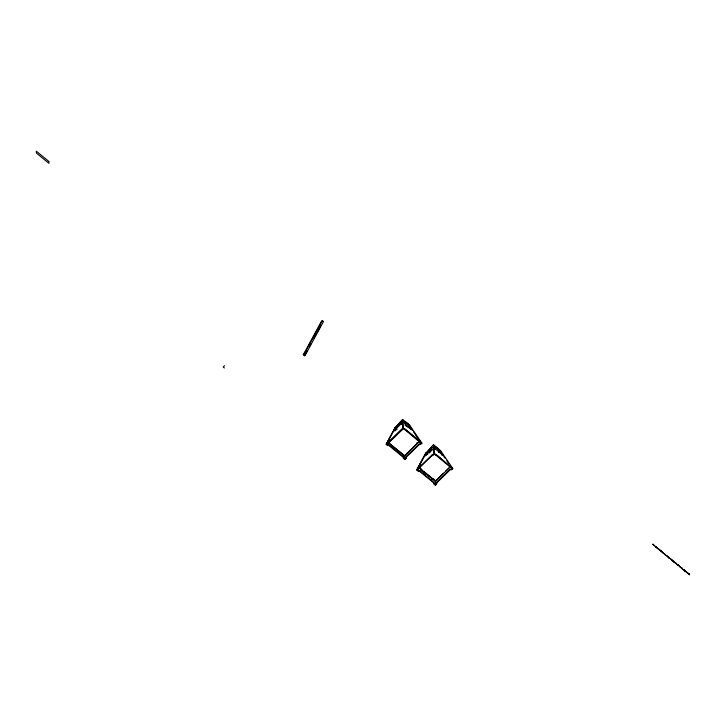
<?xml version="1.0" encoding="UTF-8"?>
<svg xmlns="http://www.w3.org/2000/svg" width="726" height="726" viewBox="0 0 726 726"><rect width="100%" height="100%" fill="white"/><g stroke="black" fill="none" stroke-linecap="round" stroke-linejoin="round"><path stroke-width="1.09" d="M678.093 565.264L678.592 565.636L677.921 564.456L678.71 565.745L678.111 565.182M405.97 458.542L405.525 457.77L406.233 456.463L418.512 444.621A1.543 0.762 -54.8 0 1 420.018 444.258L421.071 443.241L421.507 443.55L420.454 444.566A1.543 0.762 -54.8 0 0 418.947 444.929L406.66 456.763L404.917 459.558L404.318 455.973M401.342 423.621L401.142 421.679L396.214 426.87L394.173 430.645L401.342 423.621L401.632 424.32M401.787 424.029C402.204 418.312 395.334 428.948 394.672 430.845L394.227 430.436M402.258 429.719L401.796 429.184L401.042 429.71L386.277 444.303L386.722 444.711L403.311 428.694L402.594 419.41L409.636 425.191L421.924 443.159L421.516 443.604L405.299 430.01C403.837 429.583 404.827 428.476 405.707 429.565L421.924 443.159M452.77 468.479L436.553 454.875C435.682 453.768 434.638 454.966 436.154 455.32L452.371 468.923L452.77 468.479L440.491 450.501L433.449 444.72L434.166 454.013L433.104 455.03L432.587 454.503L431.897 455.02L416.688 469.931L418.24 471.201A1.516 0.735 50.3 0 1 419.51 471.247L432.823 482.173A1.516 0.735 50.3 0 1 433.776 483.952L435.328 485.222L436.798 483.87A1.543 0.762 -54.9 0 1 437.796 481.801L449.766 470.248A1.543 0.762 -54.9 0 1 451.273 469.885L452.334 468.869L450.674 466.773M433.104 455.03L432.024 455.737L431.589 455.329M412.105 429.865C397.73 420.626 405.834 417.459 412.314 430.082M433.476 445.555L433.041 445.147L426.117 452.87L417.096 469.586L417.568 470.031L420.055 467.29L419.619 466.882M405.172 457.008L404.926 459.603L403.366 458.333A1.516 0.708 49.8 0 0 402.395 456.572L389.082 445.646A1.516 0.708 49.8 0 0 387.829 445.582L386.277 444.312L395.153 427.659L396.823 429.03M395.271 427.55L395.706 427.968L402.631 420.245L402.186 419.828L395.271 427.55L386.277 444.303L395.153 427.659M386.722 444.711L388.301 441.753M416.688 469.931L425.545 453.414L426.071 452.852L427.75 454.231M426.779 452.597L425.046 455.982L431.843 449.503L432.034 446.998L426.952 452.334L425.935 455.383M419.682 466.083L420.744 464.114M425.5 455.247L431.398 447.869M303.314 354.696L321.382 321.382L322.408 320.538L323.469 321.6L305.401 354.905L304.375 355.749L303.314 354.696L304.339 353.843L322.408 320.538M304.375 355.749L307.034 350.858M309.684 345.957L310.755 343.997M313.941 338.116L316.6 333.225M317.661 331.265L320.847 325.384M395.897 427.333L396.332 427.741M427.187 453.06L432.369 447.425M396.369 427.687L396.006 427.16M407.703 427.051L408.82 425.291L409.636 425.191M438.504 452.352L439.62 450.592M432.387 449.775L431.725 450.556M404.037 421.724L404.917 421.597M405.553 424.71L405.144 425.155L406.814 426.525M402.594 419.41L402.876 428.304L404.427 429.583M404.509 422.042L407.377 424.401L407.785 423.948M411.125 429.42L408.384 425.409L408.792 424.964M435.246 448.786L434.838 449.231L435.128 446.517L439.475 450.093L442.942 455.202L435.555 449.203L435.065 446.517M434.72 446.962L435.763 446.917M432.669 454.621L434.13 453.178L433.449 444.72M435.364 447.361L438.223 449.712L438.631 449.267M442.924 455.093L442.524 455.538L439.239 450.728L439.638 450.274M442.252 454.821L442.27 455.565M416.352 444.512L417.078 442.515M224.506 365.704L223.209 367.02L224.352 367.955M431.571 450.719L430.981 450.456M396.931 429.057L395.479 430.464L395.044 430.055M401.814 429.302L402.876 428.286M404.582 455.919L419.71 441.027L404.582 455.919L388.383 442.624L402.721 428.776M404.482 459.259L405.535 458.242M429.238 452.97L430.69 451.572M433.576 454.095L419.229 467.934L435.428 481.229L450.574 466.618M435.428 481.229L443.386 473.261M445.773 470.956L449.757 467.108M435.627 482.699L435.736 484.886L435.31 484.578L436.362 483.561A1.543 0.762 -54.9 0 1 437.37 481.501L449.34 469.94A1.543 0.762 -54.9 0 1 450.846 469.586L451.899 468.569M407.685 452.879L406.932 453.323M387.829 445.582L388.247 445.238A1.516 0.708 49.8 0 1 389.49 445.292L402.812 456.218A1.516 0.708 49.8 0 1 403.783 457.988L405.335 459.259M395.053 430.845L394.89 430.282M418.24 471.201L418.648 470.865A1.516 0.735 50.3 0 1 419.918 470.902L433.231 481.828A1.516 0.735 50.3 0 1 434.184 483.607L435.736 484.886M420.726 470.239L421.144 469.903A1.516 0.735 50.3 0 1 420.236 467.971M433.259 478.652L432.841 478.997A1.516 0.735 50.3 0 1 431.562 479.133L431.979 478.797A1.516 0.735 50.3 0 0 433.25 478.797M432.242 479.686L432.651 479.351A1.516 0.735 50.3 0 0 433.903 479.478M659.707 549.9L660.442 550.725L658.881 549.228L659.807 550.027M671.414 559.528L672.049 560.263L671.45 559.592M673.12 560.962L673.728 561.634L672.131 560.127L672.784 561.343L672.285 560.835M677.122 564.411L677.884 565.046L677.149 564.474M672.712 560.862L672.258 560.245L672.757 560.862M686.923 572.451L687.803 573.231L686.914 572.451M405.507 457.943L405.943 458.405M404.536 421.779L409.237 425.636M434.611 446.454L439.303 450.301M405.226 429.411L416.316 438.504M418.022 439.902L419.719 441.299M436.081 454.721L443.749 461.019M403.284 427.859L404.836 429.139M434.13 453.178L435.682 454.449M433.721 453.623L435.282 454.893M404.563 455.638L388.383 442.624M419.211 467.662L422.623 470.457M424.329 471.855L435.418 480.957M421.144 469.903L432.651 479.351M423.948 472.88L425.636 474.269M386.695 443.958L388.247 445.238M418.648 470.865L417.096 469.586L426.117 452.87L426.561 453.278M438.223 449.712L439.239 450.728M407.377 424.401L408.384 425.409M673.066 560.98L673.601 561.497L672.267 560.771M684.981 571.072L684.328 570.128L684.981 571.317A10.028 3.176 46 0 0 684.981 571.072L684.972 570.763M682.603 569.048L681.959 568.186L682.603 569.347A10.028 3.176 46 0 0 682.603 569.13L682.113 568.313L682.612 568.993M684.981 570.935L684.446 570.264L684.972 570.763M304.339 353.843L305.401 354.905M667.14 556.37L666.686 555.581L667.194 556.37M663.537 553.167L662.911 552.531L663.546 553.729A10.028 3.176 46 0 0 663.546 553.484L663.537 553.176M443.767 456.336L445.002 458.133M446.808 460.783L448.686 463.533M449.875 465.275L452.371 468.923M440.228 451.49L442.07 454.186M413.539 431.879L415.989 435.518M417.831 438.159L419.673 440.909M408.82 425.291L411.27 428.875M416.17 436.063L417.396 437.86M419.238 440.546L421.071 443.241M435.083 480.204L435.31 484.578M420.463 468.978A1.516 0.735 50.3 0 0 421.407 470.802L421.815 470.457A1.516 0.735 50.3 0 1 420.871 468.642M664.417 553.82L665.098 554.664L664.435 553.766M656.531 547.477C658.673 549.119 654.498 545.616 656.531 547.477M684.264 570.228L683.511 569.447L684.264 570.273M688.693 573.867L687.939 573.086L688.629 573.93M654.906 546.025L653.99 545.38L654.906 546.025M658.065 548.82L658.763 549.4L658.065 548.82M665.225 554.691L665.923 555.272L665.225 554.691M676.314 563.793L677.013 564.374L676.314 563.793M680.289 567.051L680.988 567.632L680.289 567.051M673.801 561.38L673.919 561.888L673.801 561.38M670.525 558.73L671.187 559.428L670.534 558.721M685.852 571.534L686.769 572.36L685.852 571.534M681.841 568.24L681.07 567.469L681.841 568.24M669.172 557.949C670.47 559.156 668.601 556.415 669.136 557.985M662.829 552.695L662.257 551.996L662.829 552.695M668.964 557.722L668.374 556.942L668.909 557.768M657.248 548.085L656.839 547.576L657.202 548.121M668.328 557.232L668.855 557.65L668.337 557.178M669.671 558.285L669.181 557.858L669.626 558.312M679.999 566.815L679.373 565.999L679.999 566.815M688.756 573.649L688.856 573.939A1.516 0.481 46 0 0 689.128 574.284L689.7 574.847L688.793 573.631M661.413 551.288L661.994 552.114L661.45 551.306M674.027 561.679L674.681 562.623A10.028 3.176 46 0 1 674.681 562.822L674.091 561.679M674.145 561.815L674.681 562.487L674.191 561.806M658.972 549.328L659.48 549.963L659.008 549.337M661.077 550.925L661.195 551.461L661.105 550.943M668.002 556.606L668.12 557.141L668.029 556.615M681.16 567.569L681.723 568.213L681.197 567.56M686.106 571.625L686.669 572.269L686.106 571.625M652.955 544.237L653.908 545.489L653.001 544.237M688.865 573.758L689.056 574.13A1.624 0.517 46 0 0 689.446 574.575L688.938 573.758M656.404 547.395L655.796 546.905L656.404 547.395M653.101 544.373L653.745 545.072L653.101 544.373M675.579 562.85L676.224 563.775L675.643 562.886M683.647 569.547L684.073 569.955L683.72 569.583M667.611 556.288L668.002 556.797L667.611 556.288M660.66 550.662L661.077 551.116L660.66 550.662M48.814 161.426L36.3 151.153L36.409 153.059L48.923 163.332L48.814 161.426"/></g></svg>
